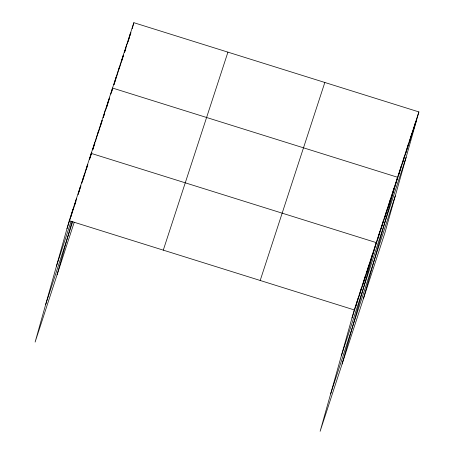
<?xml version="1.0" encoding="UTF-8"?>
<svg xmlns="http://www.w3.org/2000/svg" width="454" height="454" viewBox="0 0 454 454"><rect width="100%" height="100%" fill="white"/><g stroke="black" fill="none" stroke-linecap="round" stroke-linejoin="round"><path stroke-width="0.68" d="M418.889 111.917L354.251 309.923L320.132 431.3L384.771 233.299L418.889 111.917L133.868 22.7L69.229 220.701L35.111 342.083L74.235 222.233M70.83 216.825L72.89 209.481M74.49 205.605L76.556 198.262M80.216 187.042L78.15 194.386L80.982 185.817M81.816 183.166L83.882 175.823M85.29 172.616L87.543 164.603M57.085 274.761L71.936 221.932M89.517 159.388L91.203 153.384L376.23 242.601L342.112 363.977M92.695 149.837L94.761 142.494M96.248 138.947L98.314 131.603M99.806 128.056L101.872 120.713M105.424 109.823L103.172 117.836L104.636 113.347M108.983 98.932L106.73 106.945L108.194 102.456M110.844 94.052L112.535 88.042L397.556 177.259L363.444 298.636M114.028 84.495L116.088 77.152M117.58 73.605L119.646 66.261M121.139 62.714L123.199 55.371M126.757 44.481L124.504 52.494L125.968 48.011M130.309 33.59L128.056 41.603L129.521 37.12M132.176 28.71L133.868 22.7M355.664 306.711L357.917 298.704M359.324 295.492L361.577 287.484M362.99 284.272L365.243 276.259M366.65 273.053L368.903 265.04M370.316 261.833L372.564 253.82M377.529 239.723L379.782 231.71M381.088 228.833L383.341 220.82M384.64 217.943L386.893 209.93M388.198 207.052L390.451 199.039M391.751 196.162L394.004 188.149M398.862 174.381L401.115 166.368M402.42 163.491L404.667 155.478M405.972 152.601L408.225 144.588M409.525 141.71L411.778 133.697M413.083 130.82L415.336 122.807M66.976 228.714L70.637 217.494M70.852 216.836L74.303 206.275M74.518 205.617L76.028 200.991M82.276 181.855L85.074 173.275M86.368 169.314L87.877 164.694M90 158.191L91.878 152.425M92.718 149.865L95.017 142.817M95.436 141.535L96.061 139.611M98.155 133.209L99.619 128.726M100.453 126.161L102.337 120.395M105.89 109.505L106.52 107.581M108.608 101.18L109.658 97.973M111.326 92.849L112.791 88.365M114.045 84.523L116.349 77.475M116.763 76.193L117.393 74.274M119.067 69.15L120.946 63.384M121.785 60.819L123.664 55.053M127.222 44.163L127.846 42.245M129.94 35.838L130.985 32.631M56.461 266.123L71.113 221.246M45.627 304.668L72.833 221.336M163.287 250.143L227.925 52.142M260.193 280.481L324.831 82.475M352.003 317.936L416.636 119.93M341.487 355.346L406.12 157.339M330.648 393.89L395.286 195.884M69.229 220.701L354.251 309.923"/></g></svg>
